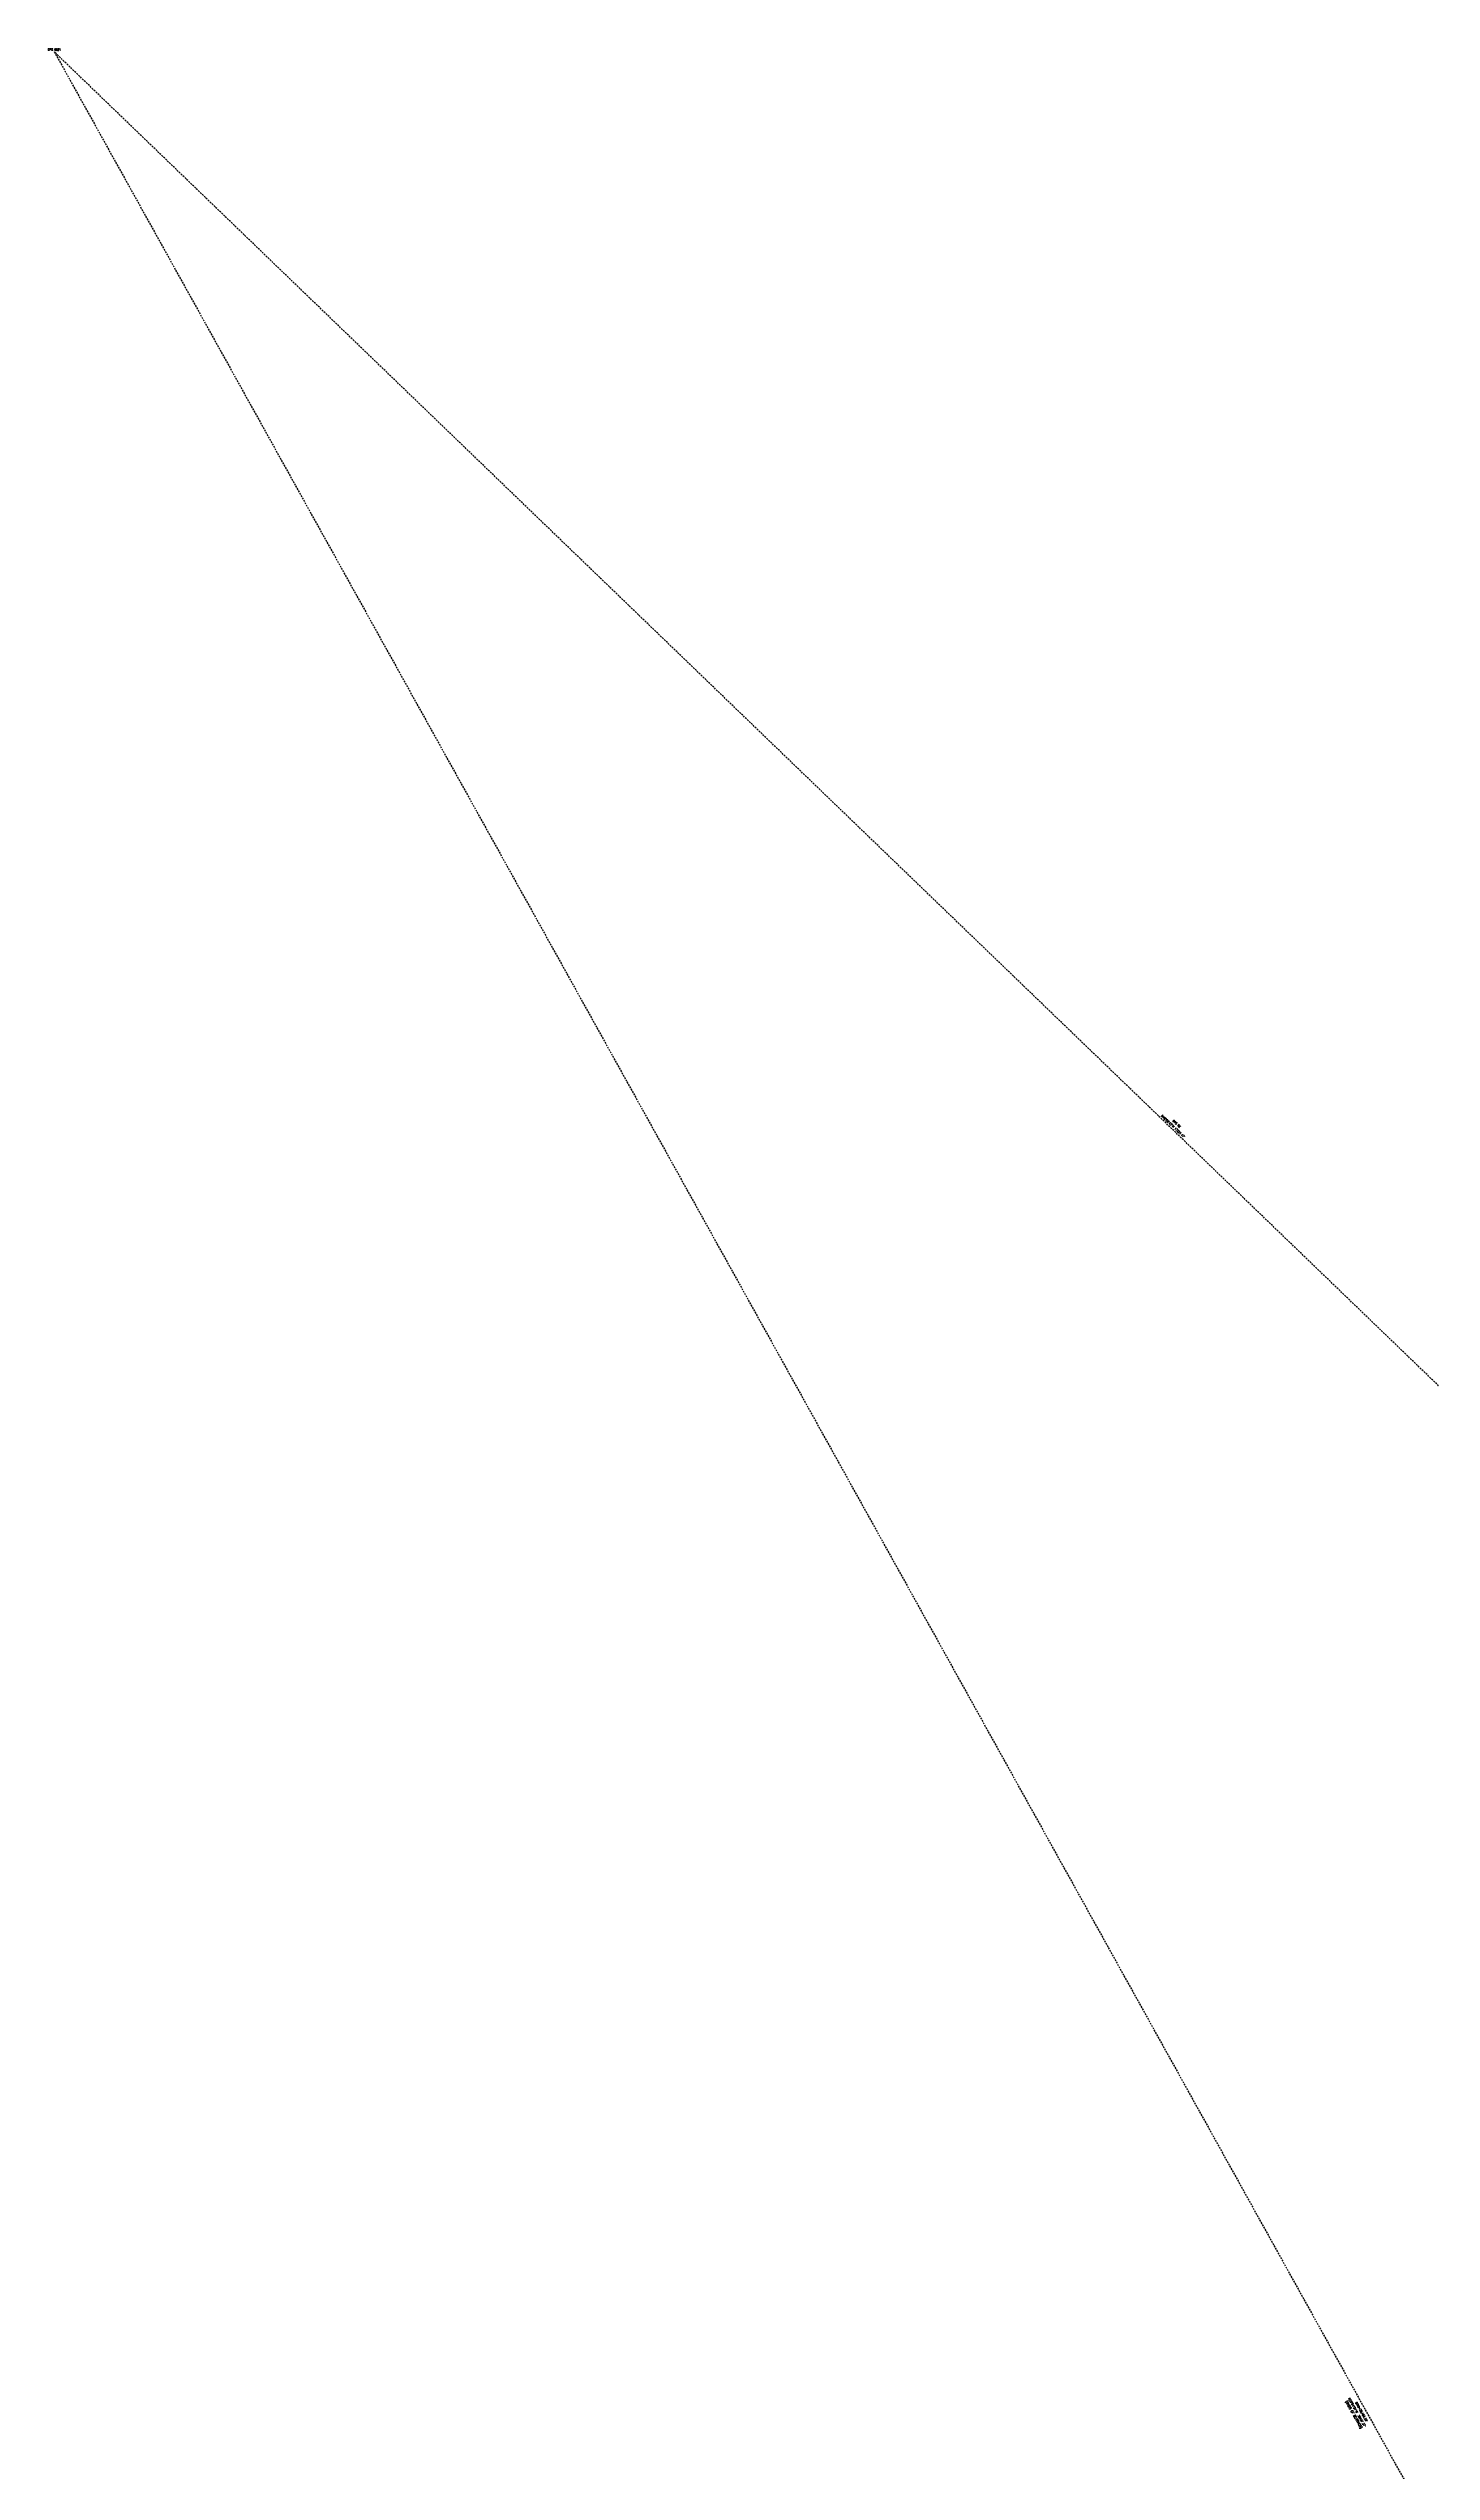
# Model space of a CAD drawing. Extents: x 6103485 to 6118941, y 2177469 to 2202379.
# Drawn here: x 6103485 to 6111213, y 2188840 to 2202379 of the extents above; entities that cross this region are included whole.
import ezdxf
from ezdxf.enums import TextEntityAlignment as Align

# ---------------------------------------------------------------- set-up
doc = ezdxf.new("R2010")
doc.units = 0
doc.header["$LTSCALE"] = 40
doc.header["$MEASUREMENT"] = 0
doc.linetypes.add('DASHED2', pattern=[0.375, 0.25, -0.125])
doc.layers.add('V-ANNO', color=7, linetype='Continuous')
doc.layers.add('V-LINE-TIE', color=5, linetype='DASHED2')
doc.styles.add('L80', font='simplex.shx', dxfattribs={"width": 0.85, "height": 20})

msp = doc.modelspace()

# ---------------------------------------------------------------- linework, layer by layer
at = {"layer": 'V-LINE-TIE'}
for p, q in [((6103518, 2202360), (6117346, 2177488)), ((6115919, 2190410), (6103518, 2202360))]:
    msp.add_line(p, q, dxfattribs=at)

# ---------------------------------------------------------------- texts
at = {"layer": 'V-ANNO', "style": 'L80', "width": 0.85}
for s, rotation, p in [('GPS 6621', 359.2387, (6103518, 2202367)), ('N46%%D03\'43"W 17221.47\'', 316.0619, (6109765, 2196352)), ('GPS TIE', 316.0619, (6109785, 2196366))]:
    msp.add_text(s, height=12, rotation=rotation, dxfattribs=at).set_placement(p, align=Align.CENTER)
for s, height, p in [('(BASIS OF BEARINGS)', 13.5, (6110731, 2189231)), ('N29°04\'24"W  28457.37\'', 12, (6110747, 2189247)), ("GRID=28,456.33'", 12, (6110787, 2189224))]:
    msp.add_text(s, height=height, rotation=299.0734, dxfattribs=at).set_placement(p)

doc.saveas('drawing.dxf')
